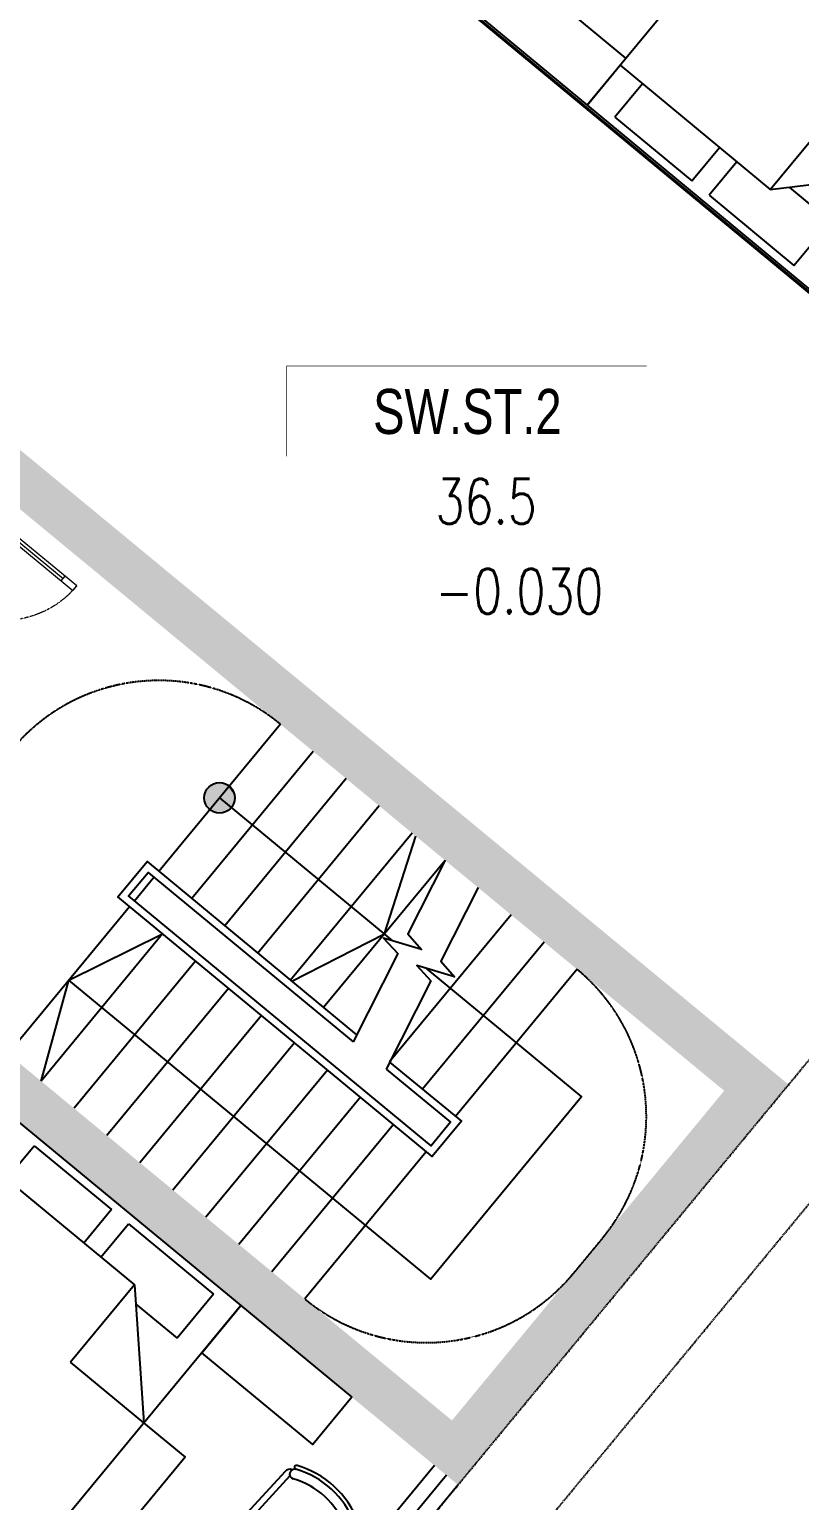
# Model space of a CAD drawing. Header units: millimetres. Extents: x -361679452 to 361242511, y -278557090 to 278849308.
# Drawn here: x 84281 to 89324, y 81365 to 91000 of the extents above; entities that cross this region are included whole.
import ezdxf
from ezdxf.enums import TextEntityAlignment as Align
from ezdxf.xclip import XClip

# ---------------------------------------------------------------- set-up
doc = ezdxf.new("R2010")
doc.units = ezdxf.units.MM
doc.header["$MEASUREMENT"] = 0
doc.header["$XCLIPFRAME"] = 0
doc.set_wipeout_variables(frame=1)
doc.linetypes.add('HIDDEN', pattern=[0.375, 0.25, -0.125])
doc.linetypes.add('HIDDEN2', pattern=[0.1875, 0.125, -0.0625])
for name, color, linetype in [('A-ANNO-DIMS', 50, 'Continuous'), ('A-ANNO-ROOM', 50, 'Continuous'), ('A-FLOR-STRS-ARROW', 8, 'Continuous'), ('A-FURNITURE', 251, 'Continuous'), ('A-GLAZ', 135, 'Continuous'), ('A-UNIT', 1, 'Continuous'), ('ccu12-Hatch', 250, 'Continuous'), ('KT-Net manh', 139, 'Continuous'), ('KT-Thay', 7, 'Continuous'), ('Xref_NT1+NT2_MBDV Cot vach_220729$0$ccu12-Thay', 7, 'Continuous')]:
    doc.layers.add(name, color=color, linetype=linetype)
for name, color, linetype, lineweight in [('CUA', 37, 'Continuous', 13), ('KT-Chuviet', 255, 'Continuous', 15), ('KT-Net cat', 1, 'Continuous', 40), ('KT-Net thay', 7, 'Continuous', 15), ('KT-Net truc', 18, 'Continuous', 15)]:
    doc.layers.add(name, color=color, linetype=linetype, lineweight=lineweight)
doc.styles.add('220126_HDN_HBA typical plan$0$211210_HDN_HBA_TYPICAL PLAN CORE OPT 1$0$HBA-Text', font='GOTHIC.TTF')
doc.styles.add('font unicode ccu', font='arial.ttf')
doc.styles.add('ROMANS', font='ROMANS.SHX')

# ---------------------------------------------------------------- blocks, each defined once
blk = doc.blocks.new('A$C21AF0CCA')
at = {"layer": 'A-ANNO-ROOM', "insert": (1197.56892258345, 814.6835720778872), "char_height": 600, "attachment_point": 2, "rotation": 0.10542954816276216, "style": '220126_HDN_HBA typical plan$0$211210_HDN_HBA_TYPICAL PLAN CORE OPT 1$0$HBA-Text'}
blk.add_mtext_dynamic_manual_height_columns('1-BR+', width=722857412.8743668, gutter_width=9765.624999999996, heights=[0], dxfattribs=at)
blk = doc.blocks.new('BEDH-1')
for p, q in [((475, -1.054711873393899e-13), (-475, 1.054711873393899e-13)), ((-475, 1.054711873393899e-13), (-475.0000000000002, -1050)), ((-381.8394731497392, -27.72451273631296), (-381.8394731497393, -215.2726866770535)), ((-20.94842891092413, -27.72451273631304), (-381.8394731497392, -27.72451273631296)), ((-20.94842891092416, -169.6087834425271), (-20.94842891092413, -27.72451273631304)), ((379.7956140944734, -27.72451273631313), (52.11540216114371, -27.72451273631306)), ((52.11540216114371, -27.72451273631306), (52.11540216114368, -169.6087834425271)), ((379.7956140944734, -169.6087834425271), (379.7956140944734, -27.72451273631313)), ((474.9999999999998, -1050), (475, -1.054711873393899e-13)), ((-162.6479800441303, -169.608783442527), (-475.0000000000001, -498.4003835124894)), ((474.9999999999999, -169.6087834425272), (-162.6479800441303, -169.608783442527)), ((-162.6479800441303, -169.608783442527), (-162.6479800441303, -498.4003835124894)), ((-206.9290897110478, -215.2726866770535), (-381.8394731497393, -215.2726866770535)), ((-475.0000000000001, -498.4003835124894), (-162.6479800441303, -498.4003835124894)), ((-475.0000000000002, -1050), (474.9999999999998, -1050))]:
    blk.add_line(p, q)
blk = doc.blocks.new('Condo-Studio')
at = {"layer": 'A-FURNITURE', "elevation": 0.05479021183692889}
blk.add_lwpolyline([(4198.616934517347, -5006.573315316986), (3798.616934511773, -5006.571256347059), (3798.618995161617, -4056.553432788845), (4198.618995159769, -4056.555491767998)], close=True, dxfattribs=at)
at = {"layer": 'KT-Net cat'}
blk.add_line((4214.70189493594, -3455.742903994222, -4.846219998367549e-09), (4214.652355512028, -10104.02574768651, -4.84621957099104e-09), dxfattribs=at)
at = {"layer": 'A-FURNITURE', "xscale": -2, "yscale": 2, "zscale": 2, "rotation": 269.9996115246306}
blk.add_blockref('BEDH-1', (4198.609840361364, -5956.573641838768, 0.05479021183692884), dxfattribs=at)
blk = doc.blocks.new('CH12')
for p, q in [((-312.375, -149.2411279597436), (-312.375, -572.1779138786915)), ((-267.75, -149.2411279597436), (-267.75, -639.6303226458076)), ((267.75, -639.6303226458076), (267.75, -149.2411280118249)), ((312.375, -572.1779138786915), (312.375, -149.2411246072115)), ((-232.0500000000029, -675.3303226458047), (232.0500000000029, -675.3303226458047))]:
    blk.add_line(p, q)
for centre, radius, start, end in [((-273.6712626853696, -77.20016474780641), 13.38749999999989, 116.2505862071374, 296.2505862071374), ((-252.9468673518131, -119.2240579767858), 33.46874999998481, 116.2505888953854, 296.2505888953855), ((0, -632.1362743546706), 632.1362743546692, 63.74941379286258, 116.2505862071374), ((0, -632.1362743546706), 605.3612743546691, 63.7494137928626, 116.2505862071374), ((0, -632.1362743546706), 538.4237743546691, 63.74941109871938, 116.2505888953856), ((252.9468674045929, -119.2240580028119), 33.46875000001501, 243.7494110987195, 63.74941109871941), ((273.671262685355, -77.20016474780641), 13.38750000000007, 243.7494137928627, 63.74941379286245), ((-267.75, -149.2411279597436), 44.62499999999999, 111.939144832112, 180), ((267.75, -149.2411280118286), 44.62499999999959, 0, 68.06085506708637), ((-290.0625, -549.8654138786915), 31.55464011044969, 225, 315), ((290.0625, -549.8654138786915), 31.55464011044961, 225.0000000000001, 315.0000000000002), ((-232.0500000000029, -639.6303226458076), 35.7, 180, 269.9999999999999), ((232.0500000000029, -639.6303226458076), 35.7, 270, 0)]:
    blk.add_arc(centre, radius, start, end)
blk = doc.blocks.new('condotel studio')
at = {"layer": 'A-FURNITURE', "elevation": -0.04131056675762722}
blk.add_lwpolyline([(-47068.41844825601, 7152.812485867587), (-47068.41877156103, 7502.812485865783), (-45268.41877156464, 7502.81414766371), (-45268.41636979925, 4902.814147769881), (-47068.41636979932, 4902.812485970149), (-47068.41669311348, 5252.812485867587)], dxfattribs=at)
at = {"layer": 'A-FURNITURE', "elevation": -0.04131058170595497}
blk.add_lwpolyline([(-48064.87789521157, 4309.74600538559), (-47664.87789520776, 4309.748435155896), (-47665.21610428553, 5252.807559705747), (-48065.21610427438, 5252.805129943008)], close=True, dxfattribs=at)
at = {"layer": 'A-GLAZ'}
blk.add_line((-48065.50387496638, 3407.981778073066, -0.04131057662785007), (-42865.50387507424, 3407.766646227625, -0.04131054775067975), dxfattribs=at)
for points, elevation in [([(-48065.50365118237, 3607.773271442333), (-42950.50365128982, 3607.761824808375)], -0.0413105474636131), ([(-48065.50387496795, 3507.773271442566), (-42950.50387507542, 3507.761824808607)], -0.04131054746361311)]:
    blk.add_lwpolyline(points, dxfattribs=dict(at, elevation=elevation))
at = {"layer": 'A-FURNITURE'}
for name, p, xscale, yscale, zscale, rotation in [('BEDH-1', (-48065.22478189479, 6202.804803357867, -0.04131056675762721), 1.999999999999998, 1.999999999999998, 1.999999999999998, 90.00044158638056), ('CH12', (-47541.3086893727, 4028.022620063333, -0.1710361864443675), -0.9698671062557844, 0.9698671062557844, 0.9698671062557843, 92.95303896186763)]:
    blk.add_blockref(name, p, dxfattribs=dict(at, xscale=xscale, yscale=yscale, zscale=zscale, rotation=rotation))
blk = doc.blocks.new('*U110')
for p, q in [((-1260.000000000004, 525.000000000002), (-1300.000000000004, 525.000000000002)), ((-1280.000000000004, 100.0000000000002), (-1280.000000000004, 525.000000000002)), ((-90.00000000000001, 525.0000000000018), (-50.00000000000001, 525.0000000000018)), ((-70, 100), (-70.00000000000001, 525.0000000000018)), ((-1260.000000000004, 100.0000000000002), (-1300.000000000004, 100.0000000000002)), ((-90, 100), (-50, 100))]:
    blk.add_line(p, q)
for points in [[(-1300.000000000004, 1.776356839400256e-13), (-1260.000000000004, 1.776356839400256e-13), (-1260.000000000004, 625.000000000002), (-1300.000000000004, 625.000000000002)], [(-50, 0), (-90, 0), (-90.00000000000001, 625.0000000000018), (-49.99999999999979, 625.0000000000018)], [(-1350.000000000004, -99.99999998255878), (-1290.000000000004, -99.99999998255875), (-1290.000000000004, -39.99999999999982), (-1300.000000000004, -39.99999999999982), (-1300.000000000004, 1.776356839400256e-13), (-1350.000000000004, 2.060573933704296e-13)], [(0, -99.99999998255892), (-60, -99.99999998255889), (-60, -40), (-50, -40), (-50, 0), (0, 0)]]:
    blk.add_lwpolyline(points, close=True)
at = {"linetype": 'HIDDEN2'}
for centre, radius, start, end in [((-1300.000000001013, -1.091216006443577e-09), 625.00000000124, 7.016709298534867e-15, 89.99996073224838), ((-49.99999999983451, -2.645705876602741e-10), 625.000000000419, 90.00003926775162, 180)]:
    blk.add_arc(centre, radius, start, end, dxfattribs=at)
blk = doc.blocks.new('TAG CAO DO SAN')
at = {"layer": 'KT-Net thay', "flags": 128}
blk.add_lwpolyline([(1526701.778855525, -266095.2298759429), (1526701.778855525, -266566.6584041911), (1527644.63591202, -266566.6584041911), (1527644.63591202, -266095.2298759429)], close=True, dxfattribs=at)
blk.add_wipeout([(1526701.778855525, -266095.2298759429), (1527644.6359120198, -266095.2298759429), (1527644.6359120198, -266566.65840419114), (1526701.778855525, -266566.65840419114)]).dxf.layer = 'KT-Net thay'
for points in [[(1526701.778855525, -266330.9441400666), (1527644.63591202, -266330.9441400666)], [(1526701.778855525, -266566.6584041911), (1527644.63591202, -266566.6584041911)]]:
    blk.add_lwpolyline(points, dxfattribs=at)
at = {"layer": 'KT-Chuviet', "color": 31, "style": 'ROMANS', "width": 0.75}
blk.add_text('DTTT:', height=117.8571320618522, dxfattribs=at).set_placement((1526748.92170835, -266507.8139601254))
at = {"layer": 'KT-Chuviet', "color": 31, "style": 'font unicode ccu', "width": 0.75}
blk.add_attdef('TÊNPHÒNG', text='', height=117.85713, dxfattribs=at).set_placement((1527175.308820772, -266213.4467624734), align=Align.MIDDLE_CENTER)
at = {"layer": 'KT-Chuviet', "color": 31, "ltscale": 15, "style": 'ROMANS', "width": 0.75, "flags": 8}
blk.add_attdef('CAO-DO', (1527091.943339912, -266507.7298381611), '', height=117.8571320618522, dxfattribs=at)

msp = doc.modelspace()

# ---------------------------------------------------------------- block references
at = {"layer": 'A-ANNO-ROOM'}
for p in [(-193366.6029767873, 192837.9996409905, 5.460855537377236e-05), (-194725.1126339572, 187914.7636662904, 5.460855537377236e-05), (-204628.500881133, 156603.4286092457, 5.461079910308954e-05)]:
    msp.add_blockref('A$C21AF0CCA', p, dxfattribs=at)

# ---------------------------------------------------------------- next in the draw order: block references
at = {"layer": 'A-UNIT', "xscale": -1, "rotation": 50.37070520241264}
msp.add_blockref('Condo-Studio', (86754.42675058785, 96930.76317240333, 9.928969994424441e-08), dxfattribs=at)

# ---------------------------------------------------------------- next in the draw order: block references
at = {"layer": 'A-ANNO-DIMS', "xscale": -1, "rotation": 50.44882673718259}
msp.add_blockref('condotel studio', (59109.30093375852, 42236.25504796277, 0.04131070079938744), dxfattribs=at)

# ---------------------------------------------------------------- next in the draw order: hatches: boundary and pattern name
at = {"layer": 'ccu12-Hatch', "ltscale": 0.5}
h = msp.add_hatch(dxfattribs=at)
h.set_pattern_fill('VATLIEU04', color=256, scale=50, angle=45, pattern_type=2)
h.set_pattern_definition([(94.99999999999984, (-973005.892912501, 53036.63159825174), (275.7759995861103, 231.4035394059837), [37.49999999999999, -412.4999999999999]), (40.00000000000002, (-973005.892912501, 53036.63159825174), (-314.996083695443, 216.8840747990137), [30, -330]), (145.4514, (-972982.9115814879, 53055.91522748965), (-39.21973430971335, 448.287641099735), [31.870095, -350.571056]), (91.18419999999956, (-973076.6035906198, 53107.34227637037), (435.8465000455986, 318.8068825982365), [56.24999999999996, -618.7499999999994]), (141.6356, (-973040.2830324192, 53133.90949365612), (-13.94950748652536, 674.8558447021788), [47.805144, -525.8565]), (36.18420000000004, (-973076.6035906198, 53107.34227637037), (-13.95003443662637, 674.855833957623), [45, -495]), (66, (-973023.5705820308, 53125.01994590006), (353.3857860571512, 68.691238233885), [37.49999999999975, -412.499999999998]), (11.00000000000003, (-973023.5705820308, 53125.01994590006), (-170.3542965309771, 342.4042176993831), [30, -330]), (116.4514, (-972994.1217628368, 53130.74419697175), (183.0318085066423, 411.0953098697152), [31.870095, -350.571056]), (82.50000000000001, (-973005.892912501, 53036.63159825174), (-113.3965926531701, 121.9949088062736), [0, -325.999999999998, 0, -334.999999999998, 0, -331.249999999998]), (52.49999999999999, (-973005.892912501, 53036.63159825174), (-46.43647110123004, 232.4547249501817), [0, -191, 0, -318.5, 0, -126.25]), (12.5, (-973084.7353186035, 52957.78919214946), (196.709083659603, 180.7603809074303), [0, -125, 0, -390, 0, -517.5]), (2.499999999999997, (-973120.0906576626, 52922.43385309009), (170.7949915992331, 241.5799034369745), [0, -162.5, 0, -259, 0, -367.5]), (90, (-973005.892912501, 53036.63159825174), (-212.5, 0), []), (90, (-973049.2032028488, 53079.94188859941), (-212.5, 0), [])])
h.paths.add_polyline_path([(79977.47541327911, 88247.60626658838), (78321.8808577263, 86242.86023089598), (80326.62682561178, 84587.26573134033), (81982.22138116436, 86592.01176703285), (81519.58774842691, 86974.07199308602), (81710.61788945223, 87205.3888433582), (82404.56837246192, 86632.29847627966), (81958.83137688457, 86092.55915885541), (87047.80215038892, 81889.89600054029), (88830.75013329202, 84048.85326974798), (81274.39969157657, 90289.17120948795), (81465.42983260189, 90520.48805976013), (89253.09712481868, 84089.13997880562), (87088.08885956716, 81467.5490091596), (81767.80123585925, 85861.24230858323), (80366.91353486266, 84164.91874004761), (77899.53386645528, 86202.57352162723), (79937.18843654671, 88669.95293203034), (80168.50528681895, 88478.92279100508), (80168.50555430396, 88478.92311686045), (80708.24487160609, 88033.18612113473), (80517.21473058077, 87801.86927086255)])
at = {"layer": 'KT-Net manh'}
h = msp.add_hatch(color=256, dxfattribs=at)
edge = h.paths.add_edge_path(flags=0)
edge.add_arc((85525.88839443398, 85967.55464809661), 99.99999999995354, 230.448827454171, 590.4488274541708)
h = msp.add_hatch(color=256, dxfattribs=at)
edge = h.paths.add_edge_path(flags=0)
edge.add_arc((85525.88854425398, 85967.55470315594), 99.99999999995354, 230.448826641293, 590.4488266412928)
for points in [[(85472.23378076634, 86051.94174681354), (85432.87940801491, 86004.2878544309), (85429.05130677388, 85942.60312569054), (85462.21168168119, 85890.44903049635), (85519.69439655772, 85867.74666046601), (85579.54300807646, 85883.16754933802), (85618.897380779, 85930.82144166931), (85622.72548203424, 85992.50617041189), (85589.56510707547, 86044.66026555485), (85532.082392188, 86067.36263556982)], [(85472.23393188554, 86051.94180275773), (85432.87955845703, 86004.28791095124), (85429.05145636664, 85942.60318230576), (85462.21183051166, 85890.44908658921), (85519.69454508272, 85867.74671577959), (85579.54315678912, 85883.16760376428), (85618.89753019714, 85930.8214955561), (85622.72563227706, 85992.50622418855), (85589.56525804658, 86044.66031978518), (85532.08254354956, 86067.36269069795)]]:
    msp.add_hatch(color=256, dxfattribs=at).paths.add_polyline_path(points, flags=0)

# ---------------------------------------------------------------- next in the draw order: linework, layer by layer
at = {"layer": 'A-FLOR-STRS-ARROW'}
for points, elevation in [([(87003.36598969015, 85558.02878760052), (86759.00771671577, 85076.89146690822), (86848.33961634288, 84974.87954434432), (86600.35440064708, 85049.17917399533), (86693.63625372617, 84948.1761582052), (86400.08101453094, 84370.19198669371)], 2.020891092672502e-07), ([(87219.95898235936, 85379.15816559625), (86975.60070938521, 84898.02084490407), (87064.93260901186, 84796.00892234017), (86816.94739331651, 84870.30855199107), (86910.22924639561, 84769.30553620093), (86616.67400557824, 84191.32136149594)], 1.686084808567075e-07)]:
    msp.add_lwpolyline(points, dxfattribs=dict(at, elevation=elevation))
at = {"layer": 'KT-Net manh'}
for p, q in [((85622.72548219978, 85992.5061706609, 1.928098839967346e-07), (85589.56510731598, 86044.6602658963, 1.957013721344173e-07)), ((85622.72563247333, 85992.5062244769, 2.157429876723541e-07), (85589.5652583013, 86044.66032014374, 2.18634325916918e-07))]:
    msp.add_line(p, q, dxfattribs=at)
at = {"layer": 'KT-Net manh', "linetype": 'HIDDEN'}
for points, elevation in [([(85923.86835895383, 86449.46537538985, 0.4141313066799707), (84164.26610323039, 86281.81823848974), (83972.88217822227, 86050.07298816898, 0.4141313427087546), (84140.92040299295, 84290.50808393286, 1.000029217103996)], 2.181916043282942e-07), ([(87866.92992126753, 84844.81221502664, -0.4141313066799707), (88034.9681043443, 83085.24726030446), (87843.58417933664, 82853.50200998381, -0.4141313427087546), (86083.98196530619, 82685.85492356977, -1.000029217103996)], 1.243219655491329e-07)]:
    msp.add_lwpolyline(points, format="xyb", dxfattribs=dict(at, elevation=elevation))
at = {"layer": 'KT-Net manh'}
for points, elevation in [([(85525.88848224605, 85967.55475445552), (86659.34311648409, 85031.505379499)], 2.185717140045185e-07), ([(85998.56042722097, 84766.62888494175), (86605.36754458255, 85076.08128093666), (86810.61036200818, 85717.21621937427)], 1.866319338183928e-07), ([(84356.81613207838, 84112.21328825824), (84538.89985717364, 84772.41819324746), (85152.77503823626, 85076.03350421769)], 2.120672517629132e-07), ([(86875.93610920661, 84852.63475747913), (87376.42330357476, 84439.31364932825), (87453.52892112403, 84375.63693661202), (87896.85270946936, 84009.52351449308), (86909.86450340596, 82814.38746069738), (84538.89985304905, 84772.41819665389)], 2.185717140045185e-07)]:
    msp.add_lwpolyline(points, dxfattribs=dict(at, elevation=elevation))
for centre in [(85525.8883944675, 85967.55464814062, 1.956386839351677e-07), (85525.88854429495, 85967.55470321322, 2.185717140045185e-07)]:
    msp.add_circle(centre, 99.9999999999528, dxfattribs=at)
at = {"layer": 'KT-Thay', "extrusion": (-8.1449017930186e-09, -9.921094241022739e-09, 1)}
for p, q in [((85923.86835902181, 86449.46537548391, 2.181915847739084e-07), (85127.90944932724, 85485.64515524654, 2.416941034340926e-07)), ((86139.76408815754, 86271.170579876, 2.077616295369727e-07), (85343.80517635398, 85307.35035707551, 2.31264144864753e-07)), ((86355.6598172921, 86092.87578426657, 1.973316709591764e-07), (85559.70090337281, 85129.05555891321, 2.20834189746429e-07)), ((86571.55554648346, 85914.58098872873, 1.869017171334382e-07), (85775.59663039373, 84950.76076074695, 2.104042276378199e-07)), ((86787.45127556493, 85736.28619304957, 1.764717574597303e-07), (85991.49235741908, 84772.46596257942, 1.999742656226691e-07)), ((87003.34700470508, 85557.99139743816, 1.660418128811525e-07), (86207.38808445979, 84594.17116443528, 1.89544309683604e-07)), ((84936.87931133618, 85254.32830254006, 2.311201131198888e-07), (84140.92040301111, 84290.50808395474, 2.181916043285788e-07)), ((87435.13846297652, 85201.4018062221, 1.45181881631799e-07), (86639.17953848882, 84237.5815680796, 1.686843934027457e-07)), ((85152.77503823626, 85076.03350421769, 2.206901554992262e-07), (84356.81613207838, 84112.21328825824, 2.077616377068697e-07)), ((87651.03419211271, 85023.10701061151, 1.347519230403418e-07), (86855.07526550928, 84059.28676991333, 1.582544313080144e-07)), ((85368.67076528302, 84897.7387060711, 2.102602044553339e-07), (84572.71186128489, 83933.91849274171, 1.973316850345058e-07)), ((87866.92992126753, 84844.81221502664, 1.243219655491329e-07), (87070.97099258399, 83880.9919718139, 1.478244668575286e-07)), ((85584.5664923561, 84719.44390796818, 1.998302467017481e-07), (84788.60759043597, 83755.62369715265, 1.869017268051721e-07)), ((85800.46221930717, 84541.1491097146, 1.89400287849215e-07), (85004.50331949766, 83577.32890145335, 1.764717719631028e-07)), ((86016.35794634695, 84362.85431156907, 1.78970321588979e-07), (85220.39904869228, 83399.0341059175, 1.660418127590713e-07)), ((86232.2536734198, 84184.55951346824, 1.685403712558897e-07), (85436.29477784221, 83220.73931032704, 1.55611854506102e-07)), ((86448.14940044467, 84006.26471529651, 1.581104092763006e-07), (85652.1905069607, 83042.44451469713, 1.451818821042943e-07)), ((86664.04512739458, 83827.96991704608, 1.476804535562444e-07), (85868.08623609852, 82864.14971909224, 1.347519369070707e-07)), ((86879.94085448698, 83649.67511896574, 1.372504884136039e-07), (86083.98196530619, 82685.85492356977, 1.243219655491329e-07))]:
    msp.add_line(p, q, dxfattribs=at)
at = {"layer": 'KT-Thay'}
msp.add_line((84968.71766804924, 85292.88111078896, 1.146590264208103e-07), (85096.07109537299, 85447.09234425268, 1.146590264208103e-07), dxfattribs=at)
for points, elevation in [([(86639.87685024177, 84237.00570011087), (87109.52380039354, 83849.15361318312), (86918.49365901013, 83617.83676326735), (84859.77455391592, 85318.00430618966), (85050.80469533705, 85549.321156135), (86423.28385919143, 84415.87632530235)], 1.1217828958589e-07), ([(86616.67400557824, 84191.32136149594), (87039.13263509792, 83842.43916167523), (86911.77920746637, 83688.22792834725), (84930.16571925857, 85324.71875775041), (85057.5191468347, 85478.92999100353), (86400.08101453094, 84370.19198669371)], 1.146590264208103e-07)]:
    msp.add_lwpolyline(points, dxfattribs=dict(at, elevation=elevation))
at = {"layer": 'Xref_NT1+NT2_MBDV Cot vach_220729$0$ccu12-Thay', "linetype": 'HIDDEN', "ltscale": 25, "elevation": 1.243219655491329e-07}
for points in [[(120189.9906908653, 108017.0011758848, 0.3132591154309347), (118274.5995689499, 115112.4348673025), (103318.7775958088, 127439.8857218673, 0.256737403509929), (97844.9267904984, 128022.2769244713, 0.02539334813614932), (96792.80963284746, 127498.8350824119, 0.08893785001949467), (93638.2128492137, 124896.1972739963), (91452.17715443861, 122243.7696678183), (66004.65403592956, 91438.22296905566, 0.0725016575372773), (65070.92896880476, 89493.59078843135, 0.05029248862882004), (62313.82169671475, 77111.40701480629, 0.02229968031557079), (61902.1940606259, 71632.78016234894, 0.4964024037258143), (68413.55777349656, 67387.0759935834), (77056.47700877102, 70671.72698784403, 0.08126423040099286), (80969.75302980562, 73116.64603711534), (87550.72256200628, 81085.48873117729), (89715.7308272578, 83707.07970082329), (101685.0558571002, 98205.99948632409, -0.4142135623114274), (102246.6440600286, 98259.49070378652), (110422.4738200973, 91507.58348320983, 0.4147015980058648), (114087.0426622082, 91860.21883856806), (118794.2394118708, 97560.12043169918)], [(119625.0396869992, 108219.0664208695, 0.3131129883914917), (117890.4549974215, 114651.5188147968), (102956.3736054805, 126961.0498287287, 0.2552902167641262), (98080.5991035272, 127470.4812948823, 0.02529446253454516), (97086.98847706622, 126975.902192249, 0.08884098819325376), (94098.46827889053, 124511.2508480258), (91914.97475548834, 121861.9077868738), (66486.3747290487, 91079.26847260253, 0.07162818219334227), (65642.15011307492, 89309.92618802126, 0.05031291028700317), (62909.60736911115, 77040.41805392399, 0.02217052075560431), (62502.88295543299, 71646.04030634131, 0.4938342429268142), (68206.04479155294, 67950.08108068933), (76833.94874507701, 71229.02567427815, 0.08020953983811836), (80538.0584211857, 73536.17021493951), (87088.08886149526, 81467.54901326832), (89253.09712674678, 84089.13998291432), (101222.3527927634, 98587.97576078802, -0.4142135623114227), (102628.7043419867, 98722.12440440734), (110804.5341020795, 91970.21718381078, 0.4147700055942877), (113624.0699499624, 92241.86861444294), (118331.6058699214, 97942.18090579112)]]:
    msp.add_lwpolyline(points, format="xyb", dxfattribs=at)

# ---------------------------------------------------------------- next in the draw order: block references
at = {"layer": 'CUA', "xscale": -1, "rotation": 230.4488274522181}
msp.add_blockref('*U110', (84140.73633924869, 87792.35054508329, 1.243219655491329e-07), dxfattribs=at)

# ---------------------------------------------------------------- next in the draw order: block references
at = {"layer": 'KT-Net truc'}
ref = msp.add_blockref('TAG CAO DO SAN', (-3730789.571837912, 754031.2046729303, -8.86148023421109e-05), dxfattribs=dict(at, xscale=2.5, yscale=2.5, zscale=2.5))
XClip(ref).set_block_clipping_path([(1526674.1636322693, -266330.9441400666), (1527644.6359120198, -266095.2298759429)])
ref.add_attrib('CAO-DO', '36.5', (86940.28651186939, 87761.88007752772, -8.86148023421109e-05), dxfattribs={"layer": 'KT-Chuviet', "color": 31, "ltscale": 15, "height": 294.6428301546305, "style": 'ROMANS', "width": 0.7500000000000001})
ref.add_attrib('CAO-DO', '-0.030', (86940.28651186939, 87172.59441721847, -8.86148023421109e-05), dxfattribs={"layer": 'KT-Chuviet', "color": 31, "ltscale": 15, "height": 294.6428301546305, "style": 'ROMANS', "width": 0.7500000000000001})
ref.add_attrib('TÊNPHÒNG', 'SW.ST.2', dxfattribs={"layer": 'KT-Chuviet', "color": 31, "height": 294.642825, "style": 'font unicode ccu', "width": 0.7500000000000001}).set_placement((87148.70021402054, 88497.58776674682, -8.86148023421109e-05), align=Align.MIDDLE_CENTER)

doc.saveas('drawing.dxf')
